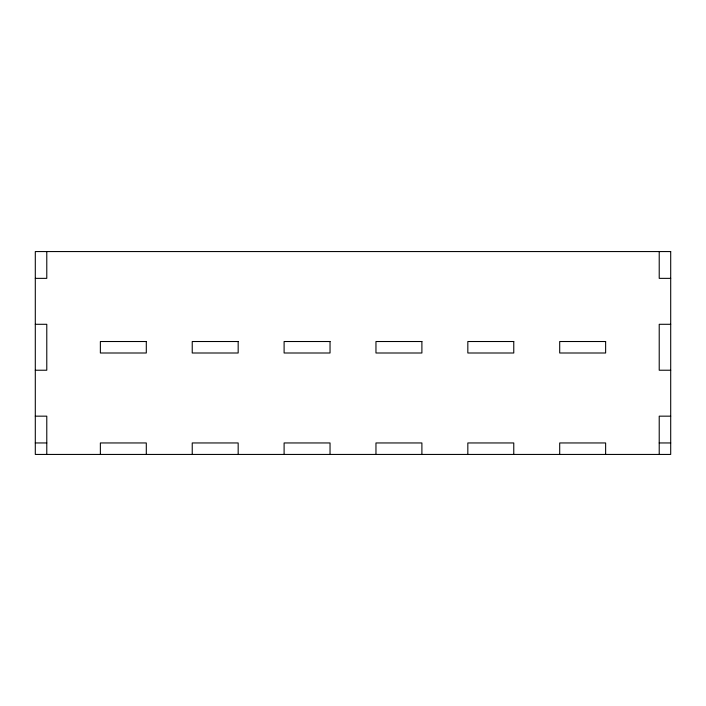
<?xml version="1.0" encoding="UTF-8"?>
<svg xmlns="http://www.w3.org/2000/svg" width="706" height="706" viewBox="0 0 706 706"><rect width="100%" height="100%" fill="white"/><g stroke="black" fill="none" stroke-linecap="round" stroke-linejoin="round"><path stroke-width="1.06" d="M35.3 278.358L46.781 278.358L46.781 251.565M670.7 278.358L659.219 278.358L659.219 251.565M35.3 324.292L46.781 324.292L46.781 370.226L35.3 370.226M670.7 324.292L659.219 324.292L659.219 370.226L670.7 370.226M35.3 416.161L46.781 416.161L46.781 454.435M670.7 416.161L659.219 416.161L659.219 454.435M35.3 442.953L46.781 442.953M659.219 442.953L670.7 442.953M605.633 454.435L605.633 442.953L559.699 442.953L559.699 454.435M513.765 454.435L513.765 442.953L467.831 442.953L467.831 454.435M421.897 454.435L421.897 442.953L375.963 442.953L375.963 454.435M330.037 454.435L330.037 442.953L284.103 442.953L284.103 454.435M238.169 454.435L238.169 442.953L192.235 442.953L192.235 454.435M146.301 454.435L146.301 442.953L100.367 442.953L100.367 454.435M670.7 251.565L35.3 251.565L35.3 454.435L670.7 454.435L670.7 251.565M146.301 341.519L100.367 341.519L100.367 353L146.301 353L146.301 341.519M238.169 341.519L192.235 341.519L192.235 353L238.169 353L238.169 341.519M330.037 341.519L284.103 341.519L284.103 353L330.037 353L330.037 341.519M421.897 341.519L375.963 341.519L375.963 353L421.897 353L421.897 341.519M513.765 341.519L467.831 341.519L467.831 353L513.765 353L513.765 341.519M605.633 341.519L559.699 341.519L559.699 353L605.633 353L605.633 341.519"/></g></svg>
